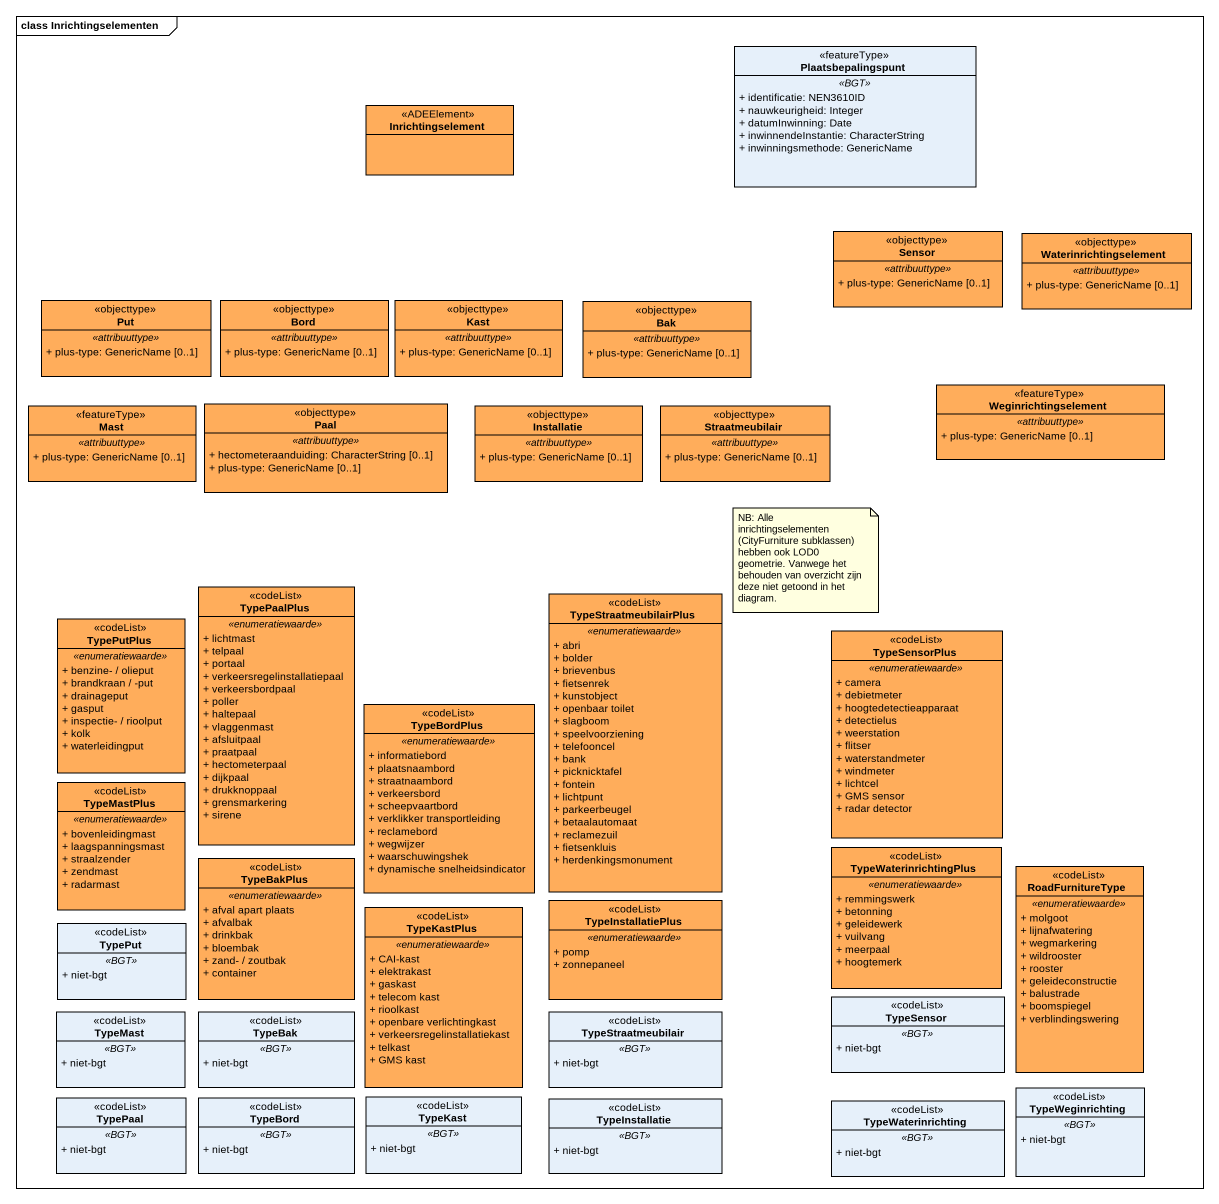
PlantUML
@startuml
mainframe class Inrichtingselementen
hide circle
hide empty members
skinparam classAttributeIconSize 0
class Plaatsbepalingspunt <<featureType>> {
  .. <<BGT>> ..
  + identificatie: NEN3610ID
  + nauwkeurigheid: Integer
  + datumInwinning: Date
  + inwinnendeInstantie: CharacterString
  + inwinningsmethode: GenericName
}
class Inrichtingselement <<ADEElement>> #FFAD5B
class Sensor <<objecttype>> #FFAD5B {
  .. <<attribuuttype>> ..
  + plus-type: GenericName [0..1]
}
class Waterinrichtingselement <<objecttype>> #FFAD5B {
  .. <<attribuuttype>> ..
  + plus-type: GenericName [0..1]
}
class Put <<objecttype>> #FFAD5B {
  .. <<attribuuttype>> ..
  + plus-type: GenericName [0..1]
}
class Bord <<objecttype>> #FFAD5B {
  .. <<attribuuttype>> ..
  + plus-type: GenericName [0..1]
}
class Kast <<objecttype>> #FFAD5B {
  .. <<attribuuttype>> ..
  + plus-type: GenericName [0..1]
}
class Bak <<objecttype>> #FFAD5B {
  .. <<attribuuttype>> ..
  + plus-type: GenericName [0..1]
}
class Mast <<featureType>> #FFAD5B {
  .. <<attribuuttype>> ..
  + plus-type: GenericName [0..1]
}
class Paal <<objecttype>> #FFAD5B {
  .. <<attribuuttype>> ..
  + hectometeraanduiding: CharacterString [0..1]
  + plus-type: GenericName [0..1]
}
class Installatie <<objecttype>> #FFAD5B {
  .. <<attribuuttype>> ..
  + plus-type: GenericName [0..1]
}
class Straatmeubilair <<objecttype>> #FFAD5B {
  .. <<attribuuttype>> ..
  + plus-type: GenericName [0..1]
}
class Weginrichtingselement <<featureType>> #FFAD5B {
  .. <<attribuuttype>> ..
  + plus-type: GenericName [0..1]
}
class TypePaalPlus <<codeList>> #FFAD5B {
  .. <<enumeratiewaarde>> ..
  + lichtmast
  + telpaal
  + portaal
  + verkeersregelinstallatiepaal
  + verkeersbordpaal
  + poller
  + haltepaal
  + vlaggenmast
  + afsluitpaal
  + praatpaal
  + hectometerpaal
  + dijkpaal
  + drukknoppaal
  + grensmarkering
  + sirene
}
class TypeStraatmeubilairPlus <<codeList>> #FFAD5B {
  .. <<enumeratiewaarde>> ..
  + abri
  + bolder
  + brievenbus
  + fietsenrek
  + kunstobject
  + openbaar toilet
  + slagboom
  + speelvoorziening
  + telefooncel
  + bank
  + picknicktafel
  + fontein
  + lichtpunt
  + parkeerbeugel
  + betaalautomaat
  + reclamezuil
  + fietsenkluis
  + herdenkingsmonument
}
class TypePutPlus <<codeList>> #FFAD5B {
  .. <<enumeratiewaarde>> ..
  + benzine- / olieput
  + brandkraan / -put
  + drainageput
  + gasput
  + inspectie- / rioolput
  + kolk
  + waterleidingput
}
class TypeSensorPlus <<codeList>> #FFAD5B {
  .. <<enumeratiewaarde>> ..
  + camera
  + debietmeter
  + hoogtedetectieapparaat
  + detectielus
  + weerstation
  + flitser
  + waterstandmeter
  + windmeter
  + lichtcel
  + GMS sensor
  + radar detector
}
class TypeBordPlus <<codeList>> #FFAD5B {
  .. <<enumeratiewaarde>> ..
  + informatiebord
  + plaatsnaambord
  + straatnaambord
  + verkeersbord
  + scheepvaartbord
  + verklikker transportleiding
  + reclamebord
  + wegwijzer
  + waarschuwingshek
  + dynamische snelheidsindicator
}
class TypeMastPlus <<codeList>> #FFAD5B {
  .. <<enumeratiewaarde>> ..
  + bovenleidingmast
  + laagspanningsmast
  + straalzender
  + zendmast
  + radarmast
}
class TypeBakPlus <<codeList>> #FFAD5B {
  .. <<enumeratiewaarde>> ..
  + afval apart plaats
  + afvalbak
  + drinkbak
  + bloembak
  + zand- / zoutbak
  + container
}
class TypeWaterinrichtingPlus <<codeList>> #FFAD5B {
  .. <<enumeratiewaarde>> ..
  + remmingswerk
  + betonning
  + geleidewerk
  + vuilvang
  + meerpaal
  + hoogtemerk
}
class RoadFurnitureType <<codeList>> #FFAD5B {
  .. <<enumeratiewaarde>> ..
  + molgoot
  + lijnafwatering
  + wegmarkering
  + wildrooster
  + rooster
  + geleideconstructie
  + balustrade
  + boomspiegel
  + verblindingswering
}
class TypeKastPlus <<codeList>> #FFAD5B {
  .. <<enumeratiewaarde>> ..
  + CAI-kast
  + elektrakast
  + gaskast
  + telecom kast
  + rioolkast
  + openbare verlichtingkast
  + verkeersregelinstallatiekast
  + telkast
  + GMS kast
}
class TypeInstallatiePlus <<codeList>> #FFAD5B {
  .. <<enumeratiewaarde>> ..
  + pomp
  + zonnepaneel
}
class TypePut <<codeList>> {
  .. <<BGT>> ..
  + niet-bgt
}
class TypeMast <<codeList>> {
  .. <<BGT>> ..
  + niet-bgt
}
class TypeBak <<codeList>> {
  .. <<BGT>> ..
  + niet-bgt
}
class TypeStraatmeubilair <<codeList>> {
  .. <<BGT>> ..
  + niet-bgt
}
class TypeSensor <<codeList>> {
  .. <<BGT>> ..
  + niet-bgt
}
class TypePaal <<codeList>> {
  .. <<BGT>> ..
  + niet-bgt
}
class TypeBord <<codeList>> {
  .. <<BGT>> ..
  + niet-bgt
}
class TypeKast <<codeList>> {
  .. <<BGT>> ..
  + niet-bgt
}
class TypeInstallatie <<codeList>> {
  .. <<BGT>> ..
  + niet-bgt
}
class TypeWaterinrichting <<codeList>> {
  .. <<BGT>> ..
  + niet-bgt
}
class TypeWeginrichting <<codeList>> {
  .. <<BGT>> ..
  + niet-bgt
}
note as N1
  NB: Alle inrichtingselementen (CityFurniture subklassen) hebben ook LOD0 geometrie. Vanwege het behouden van overzicht zijn deze niet getoond in het diagram.
end note
@enduml
